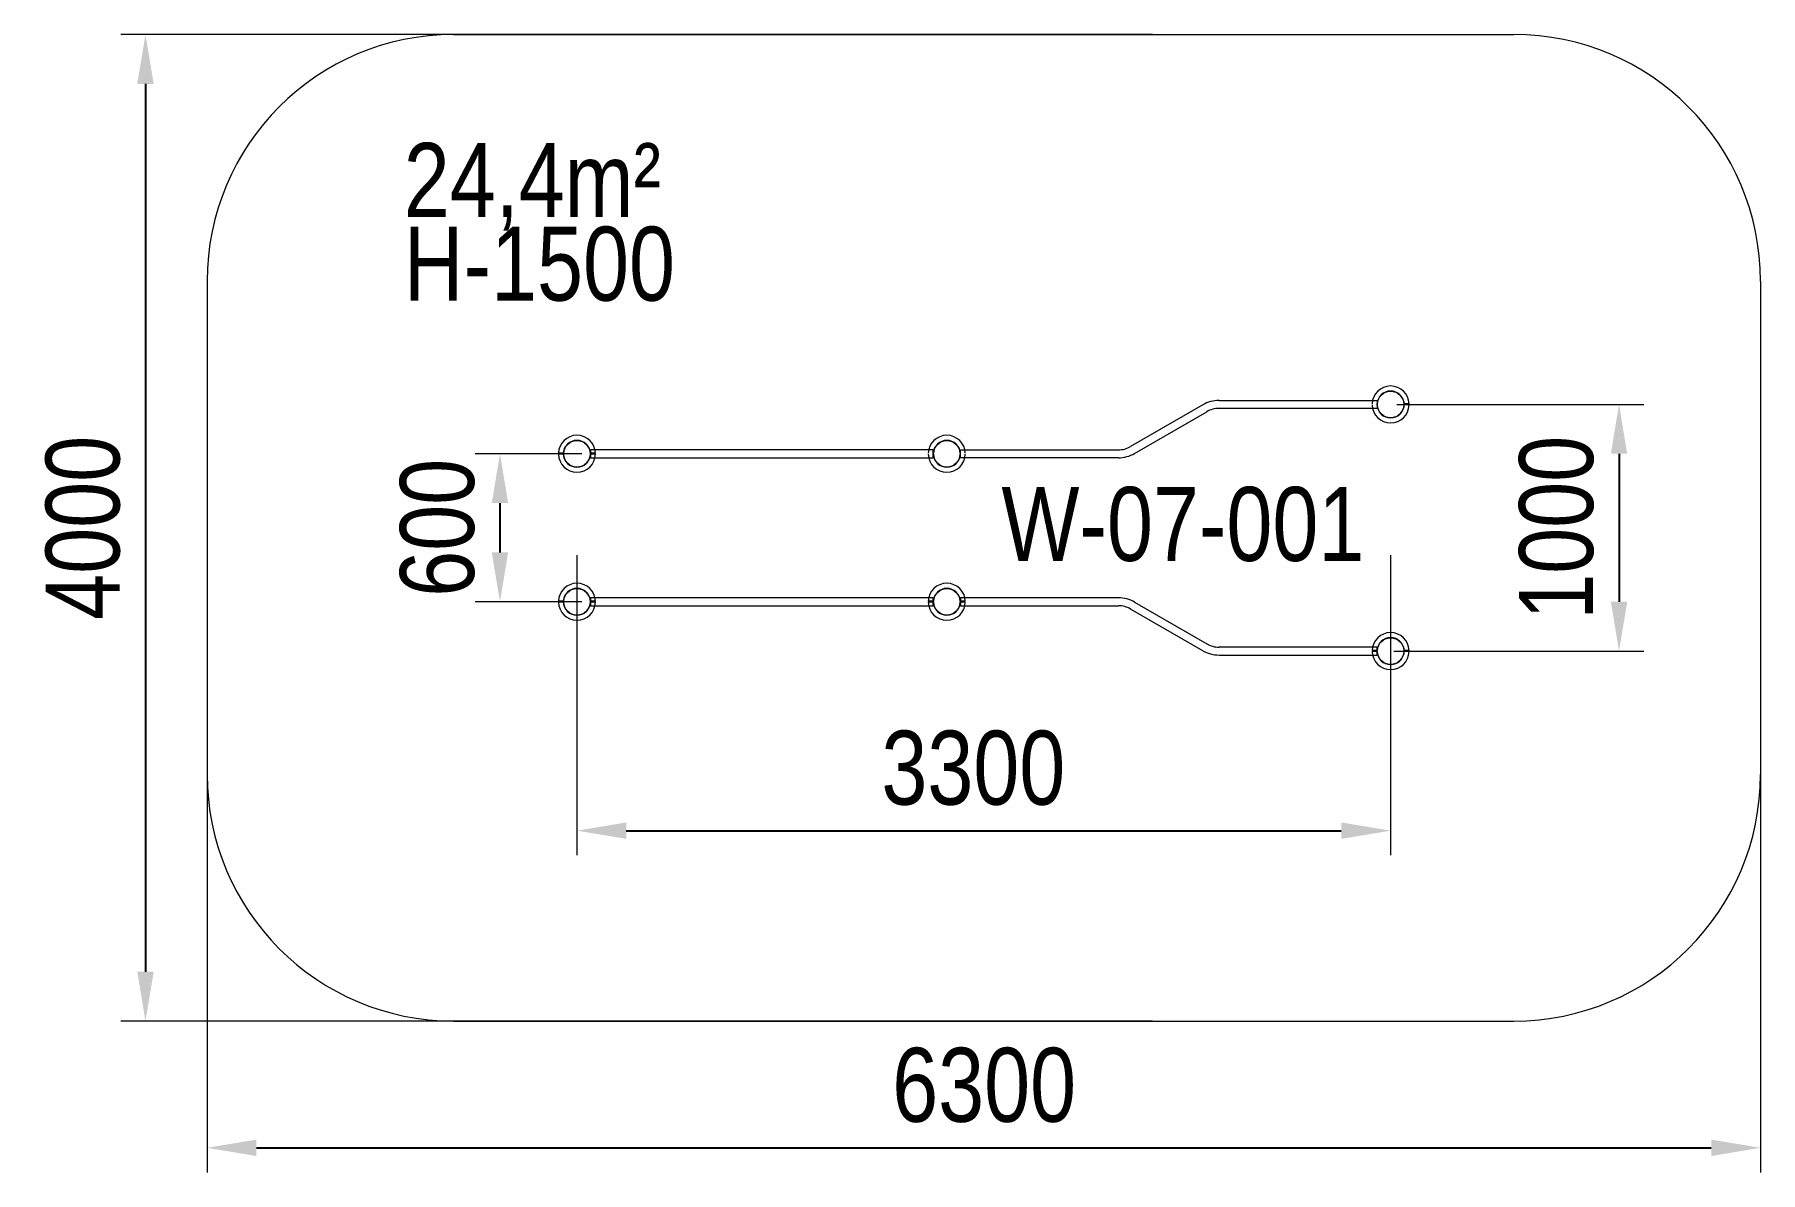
# Model space of a CAD drawing. Header units: millimetres. Extents: x -3671 to 3329, y -2196 to 2418.
import ezdxf

# ---------------------------------------------------------------- set-up
doc = ezdxf.new("R2010")
doc.units = ezdxf.units.MM
for name, color, linetype in [('DIKOM_АРТИКУЛ', 7, 'Continuous'), ('DIKOM_ЗОНА', 80, 'Continuous'), ('DIKOM_ОБЪЕКТ', 7, 'Continuous'), ('DIKOM_РАЗМЕР_ЗОНА', 7, 'Continuous'), ('DIKOM_РАЗМЕР_ОБЪЕКТА', 7, 'Continuous')]:
    doc.layers.add(name, color=color, linetype=linetype)
doc.styles.add('style1', font='arial.ttf', dxfattribs={"width": 0.8})
doc.dimstyles.new('1-50', dxfattribs={"dimtxt": 300, "dimasz": 200, "dimexe": 100, "dimexo": 0, "dimgap": 100, "dimtad": 1, "dimdec": 0, "dimtxsty": 'style1', "dimcen": 0, "dimclrd": 7, "dimclre": 7, "dimadec": 1, "dimazin": 2, "dimtfac": 1, "dimtdec": 0, "dimtmove": 0, "dimatfit": 3, "dimfxl": 0, "dimlwd": 25, "dimlwe": 18, "dimarcsym": 0})

# ---------------------------------------------------------------- blocks, each defined once
blk = doc.blocks.new('*D0')
at = {"layer": 'Defpoints', "color": 0, "transparency": 16777216}
for p in [(-1451.5, 718.2), (-1783.2, 118.2), (-1451.5, 118.2)]:
    blk.add_point(p, dxfattribs=at)
at = {"layer": 'DIKOM_РАЗМЕР_ОБЪЕКТА', "color": 7, "lineweight": 18, "transparency": 16777216}
for p, q in [((-1451.5, 718.2), (-1883.2, 718.2)), ((-1451.5, 118.2), (-1883.2, 118.2))]:
    blk.add_line(p, q, dxfattribs=at)
at = {"layer": 'DIKOM_РАЗМЕР_ОБЪЕКТА', "color": 7, "lineweight": 25, "transparency": 16777216}
blk.add_line((-1783.2, 518.2), (-1783.2, 318.2), dxfattribs=at)
at = {"layer": 'DIKOM_РАЗМЕР_ОБЪЕКТА', "color": 7, "transparency": 16777216}
for points in [[(-1816.5, 518.2), (-1749.9, 518.2), (-1783.2, 718.2)], [(-1816.5, 318.2), (-1749.9, 318.2), (-1783.2, 118.2)]]:
    blk.add_solid(points, dxfattribs=at)
at = {"layer": 'DIKOM_РАЗМЕР_ОБЪЕКТА', "color": 0, "transparency": 16777216, "insert": (-2036.4, 418.2), "char_height": 300, "attachment_point": 5, "rotation": 90, "style": 'style1'}
blk.add_mtext('600', dxfattribs=at)
blk = doc.blocks.new('*D1')
at = {"layer": 'Defpoints', "color": 0, "transparency": 16777216}
for p in [(1854.7, 918.2), (1842.5, -81.8), (2755.4, -81.8)]:
    blk.add_point(p, dxfattribs=at)
at = {"layer": 'DIKOM_РАЗМЕР_ОБЪЕКТА', "color": 7, "lineweight": 18, "transparency": 16777216}
for p, q in [((1854.7, 918.2), (2855.4, 918.2)), ((1842.5, -81.8), (2855.4, -81.8))]:
    blk.add_line(p, q, dxfattribs=at)
at = {"layer": 'DIKOM_РАЗМЕР_ОБЪЕКТА', "color": 7, "lineweight": 25, "transparency": 16777216}
blk.add_line((2755.4, 718.2), (2755.4, 118.2), dxfattribs=at)
at = {"layer": 'DIKOM_РАЗМЕР_ОБЪЕКТА', "color": 7, "transparency": 16777216}
for points in [[(2722.1, 718.2), (2788.7, 718.2), (2755.4, 918.2)], [(2722.1, 118.2), (2788.7, 118.2), (2755.4, -81.8)]]:
    blk.add_solid(points, dxfattribs=at)
at = {"layer": 'DIKOM_РАЗМЕР_ОБЪЕКТА', "color": 0, "transparency": 16777216, "insert": (2502.2, 418.2), "char_height": 300, "attachment_point": 5, "rotation": 90, "style": 'style1'}
blk.add_mtext('1000', dxfattribs=at)
blk = doc.blocks.new('*D2')
at = {"layer": 'Defpoints', "color": 0, "transparency": 16777216}
for p in [(-1471, 307.7), (1829, 307.7), (1829, -809.9)]:
    blk.add_point(p, dxfattribs=at)
at = {"layer": 'DIKOM_РАЗМЕР_ОБЪЕКТА', "color": 7, "lineweight": 18, "transparency": 16777216}
for p, q in [((-1471, 307.7), (-1471, -909.9)), ((1829, 307.7), (1829, -909.9))]:
    blk.add_line(p, q, dxfattribs=at)
at = {"layer": 'DIKOM_РАЗМЕР_ОБЪЕКТА', "color": 7, "lineweight": 25, "transparency": 16777216}
blk.add_line((-1271, -809.9), (1629, -809.9), dxfattribs=at)
at = {"layer": 'DIKOM_РАЗМЕР_ОБЪЕКТА', "color": 7, "transparency": 16777216}
for points in [[(-1271, -776.5), (-1271, -843.2), (-1471, -809.9)], [(1629, -776.5), (1629, -843.2), (1829, -809.9)]]:
    blk.add_solid(points, dxfattribs=at)
at = {"layer": 'DIKOM_РАЗМЕР_ОБЪЕКТА', "color": 0, "transparency": 16777216, "insert": (136.6, -556.6), "char_height": 300, "attachment_point": 5, "style": 'style1'}
blk.add_mtext('3300', dxfattribs=at)
blk = doc.blocks.new('*D3')
at = {"layer": 'Defpoints', "color": 0, "transparency": 16777216}
for p in [(863.4, 2418.2), (-3220.8, -1581.8), (863.4, -1581.8)]:
    blk.add_point(p, dxfattribs=at)
at = {"layer": 'DIKOM_РАЗМЕР_ЗОНА', "color": 7, "lineweight": 18, "transparency": 16777216}
for p, q in [((863.4, 2418.2), (-3320.8, 2418.2)), ((863.4, -1581.8), (-3320.8, -1581.8))]:
    blk.add_line(p, q, dxfattribs=at)
at = {"layer": 'DIKOM_РАЗМЕР_ЗОНА', "color": 7, "lineweight": 25, "transparency": 16777216}
blk.add_line((-3220.8, 2218.2), (-3220.8, -1381.8), dxfattribs=at)
at = {"layer": 'DIKOM_РАЗМЕР_ЗОНА', "color": 7, "transparency": 16777216}
for points in [[(-3254.1, 2218.2), (-3187.4, 2218.2), (-3220.8, 2418.2)], [(-3254.1, -1381.8), (-3187.4, -1381.8), (-3220.8, -1581.8)]]:
    blk.add_solid(points, dxfattribs=at)
at = {"layer": 'DIKOM_РАЗМЕР_ЗОНА', "color": 0, "transparency": 16777216, "insert": (-3473.9, 418.2), "char_height": 300, "attachment_point": 5, "rotation": 90, "style": 'style1'}
blk.add_mtext('4000', dxfattribs=at)
blk = doc.blocks.new('*D4')
at = {"layer": 'Defpoints', "color": 0, "transparency": 16777216}
for p in [(-2971, 45), (3329, 45), (3329, -2095.8)]:
    blk.add_point(p, dxfattribs=at)
at = {"layer": 'DIKOM_РАЗМЕР_ЗОНА', "color": 7, "lineweight": 18, "transparency": 16777216}
for p, q in [((-2971, 45), (-2971, -2195.8)), ((3329, 45), (3329, -2195.8))]:
    blk.add_line(p, q, dxfattribs=at)
at = {"layer": 'DIKOM_РАЗМЕР_ЗОНА', "color": 7, "lineweight": 25, "transparency": 16777216}
blk.add_line((-2771, -2095.8), (3129, -2095.8), dxfattribs=at)
at = {"layer": 'DIKOM_РАЗМЕР_ЗОНА', "color": 7, "transparency": 16777216}
for points in [[(-2771, -2062.5), (-2771, -2129.1), (-2971, -2095.8)], [(3129, -2062.5), (3129, -2129.1), (3329, -2095.8)]]:
    blk.add_solid(points, dxfattribs=at)
at = {"layer": 'DIKOM_РАЗМЕР_ЗОНА', "color": 0, "transparency": 16777216, "insert": (180.5, -1842.5), "char_height": 300, "attachment_point": 5, "style": 'style1'}
blk.add_mtext('6300', dxfattribs=at)

msp = doc.modelspace()

# ---------------------------------------------------------------- linework, layer by layer
at = {"layer": 'DIKOM_ЗОНА', "color": 3, "lineweight": 15}
for p, q in [((-1971, 2418.2), (2329, 2418.2)), ((-2971, 1418.2), (-2971, -581.8)), ((3329, 1418.2), (3329, -581.8)), ((-1971, -1581.8), (2329, -1581.8))]:
    msp.add_line(p, q, dxfattribs=at)
for centre, start, end in [((-1971, 1418.2), 90, 180), ((2329, 1418.2), 0, 90), ((-1971, -581.8), 180, 270), ((2329, -581.8), 270, 0)]:
    msp.add_arc(centre, 1000, start, end, dxfattribs=at)
at = {"layer": 'DIKOM_ОБЪЕКТ', "color": 7, "linetype": 'Continuous', "lineweight": 15}
for p, q in [((1067.3, 916.5), (774.7, 747.6)), ((1133.3, 934.2), (1774, 934.2)), ((1774, 934.2), (1774, 902.2)), ((1904, 920.2), (1883.4, 920.2)), ((1904, 916.2), (1883.4, 916.2)), ((790.7, 719.9), (1083.3, 888.8)), ((1774, 902.2), (1133.3, 902.2)), ((-1525.5, 720.2), (-1546, 720.2)), ((-1525.5, 716.2), (-1546, 716.2)), ((-1396, 720.2), (-1416.6, 720.2)), ((-1396, 716.2), (-1416.6, 716.2)), ((-1416, 734.2), (-1416, 702.2)), ((-26, 734.2), (-1416, 734.2)), ((-1416, 702.2), (-26, 702.2)), ((-26, 702.2), (-26, 734.2)), ((84, 702.2), (84, 734.2)), ((84, 734.2), (724.7, 734.2)), ((724.7, 702.2), (84, 702.2)), ((-1525.5, 120.2), (-1546, 120.2)), ((-1525.5, 116.2), (-1546, 116.2)), ((-1396, 120.2), (-1416.6, 120.2)), ((-1396, 116.2), (-1416.6, 116.2)), ((-1416, 134.2), (-1416, 102.2)), ((-26, 134.2), (-1416, 134.2)), ((-1416, 102.2), (-26, 102.2)), ((-25.5, 120.2), (-46, 120.2)), ((-25.5, 116.2), (-46, 116.2)), ((-26, 102.2), (-26, 134.2)), ((104, 120.2), (83.4, 120.2)), ((104, 116.2), (83.4, 116.2)), ((84, 134.2), (84, 102.2)), ((724.7, 134.2), (84, 134.2)), ((84, 102.2), (724.7, 102.2)), ((1067.3, -80.1), (774.7, 88.8)), ((790.7, 116.5), (1083.3, -52.4)), ((1774, -65.8), (1133.3, -65.8)), ((1774, -97.8), (1774, -65.8)), ((1133.3, -97.8), (1774, -97.8)), ((1774.5, -79.8), (1754, -79.8)), ((1774.5, -83.8), (1754, -83.8)), ((1904, -79.8), (1883.4, -79.8)), ((1904, -83.8), (1883.4, -83.8))]:
    msp.add_line(p, q, dxfattribs=at)
for centre in [(1829, 918.2), (-1471, 718.2), (29, 718.2), (-1471, 118.2), (29, 118.2), (1829, -81.8)]:
    msp.add_circle(centre, 54, dxfattribs=at)
for centre, radius, start, end in [((1829, 918.2), 75, 1.52807, 178.47193), ((1133.3, 802.2), 132, 90, 120), ((1829, 918.2), 75, 181.52807, 358.47193), ((1829, 918.2), 54.5, 2.10307, 177.89693), ((1829, 918.2), 54.5, 182.10307, 357.89693), ((1133.3, 802.2), 100, 90, 120), ((-1471, 718.2), 75, 1.52807, 178.47193), ((-1471, 718.2), 54.5, 2.10307, 177.89693), ((29, 718.2), 75, 1.52807, 178.47193), ((29, 718.2), 54.5, 2.10307, 177.89693), ((-1471, 718.2), 75, 181.52807, 358.47193), ((-1471, 718.2), 54.5, 182.10307, 357.89693), ((29, 718.2), 75, 181.52807, 358.47193), ((29, 718.2), 54.5, 182.10307, 357.89693), ((724.7, 834.2), 100, 270, 300), ((724.7, 834.2), 132, 270, 300), ((-1471, 118.2), 75, 1.52807, 178.47193), ((-1471, 118.2), 54.5, 2.10307, 177.89693), ((29, 118.2), 75, 1.52807, 178.47193), ((29, 118.2), 54.5, 2.10307, 177.89693), ((-1471, 118.2), 75, 181.52807, 358.47193), ((-1471, 118.2), 54.5, 182.10307, 357.89693), ((29, 118.2), 75, 181.52807, 358.47193), ((29, 118.2), 54.5, 182.10307, 357.89693), ((724.7, 2.2), 132, 60, 90), ((724.7, 2.2), 100, 60, 90), ((1133.3, 34.2), 100, 240, 270), ((1829, -81.8), 75, 1.52807, 178.47193), ((1829, -81.8), 54.5, 2.10307, 177.89693), ((1133.3, 34.2), 132, 240, 270), ((1829, -81.8), 75, 181.52807, 358.47193), ((1829, -81.8), 54.5, 182.10307, 357.89693)]:
    msp.add_arc(centre, radius, start, end, dxfattribs=at)

# ---------------------------------------------------------------- texts
at = {"layer": 'DIKOM_АРТИКУЛ', "color": 7, "linetype": 'Continuous', "lineweight": 15, "insert": (250.6, 583.8), "char_height": 300, "width": 1667.537, "attachment_point": 1, "style": 'style1'}
msp.add_mtext('W-07-001', dxfattribs=at)
at = {"layer": 'DIKOM_РАЗМЕР_ОБЪЕКТА', "char_height": 300, "width": 5885.531, "attachment_point": 1, "style": 'style1'}
for s, insert in [('24,4m²', (-2173.3, 1978.6)), ('{\\C7;H-1500}', (-2172.9, 1639.1))]:
    msp.add_mtext(s, dxfattribs=dict(at, insert=insert))

# ---------------------------------------------------------------- dimensions: what is measured, and where the dimension line sits
at = {"layer": 'DIKOM_РАЗМЕР_ЗОНА'}
dim = msp.add_linear_dim(base=(-3220.8, -1581.8), p1=(863.4, 2418.2), p2=(863.4, -1581.8), angle=90, dimstyle='1-50', dxfattribs=at)
dim.commit()
dim.dimension.update_dxf_attribs({"geometry": '*D3', "text_midpoint": (-3220.8, 418.2), "dimtype": 160})
dim = msp.add_linear_dim(base=(3329, -2095.8), p1=(-2971, 45), p2=(3329, 45), dimstyle='1-50', dxfattribs=at)
dim.commit()
dim.dimension.update_dxf_attribs({"geometry": '*D4', "text_midpoint": (180.5, -2095.8), "dimtype": 160})
at = {"layer": 'DIKOM_РАЗМЕР_ОБЪЕКТА'}
for base, p1, p2, picture, middle in [((2755.4, -81.8), (1854.7, 918.2), (1842.5, -81.8), '*D1', (2755.4, 418.2)), ((-1783.2, 118.2), (-1451.5, 718.2), (-1451.5, 118.2), '*D0', (-1783.2, 418.2))]:
    dim = msp.add_linear_dim(base=base, p1=p1, p2=p2, angle=90, dimstyle='1-50', dxfattribs=at)
    dim.commit()
    dim.dimension.update_dxf_attribs({"geometry": picture, "text_midpoint": middle, "dimtype": 160})
dim = msp.add_linear_dim(base=(1829, -809.9), p1=(-1471, 307.7), p2=(1829, 307.7), dimstyle='1-50', dxfattribs=at)
dim.commit()
dim.dimension.update_dxf_attribs({"geometry": '*D2', "text_midpoint": (136.6, -809.9), "dimtype": 160})

doc.saveas('drawing.dxf')
